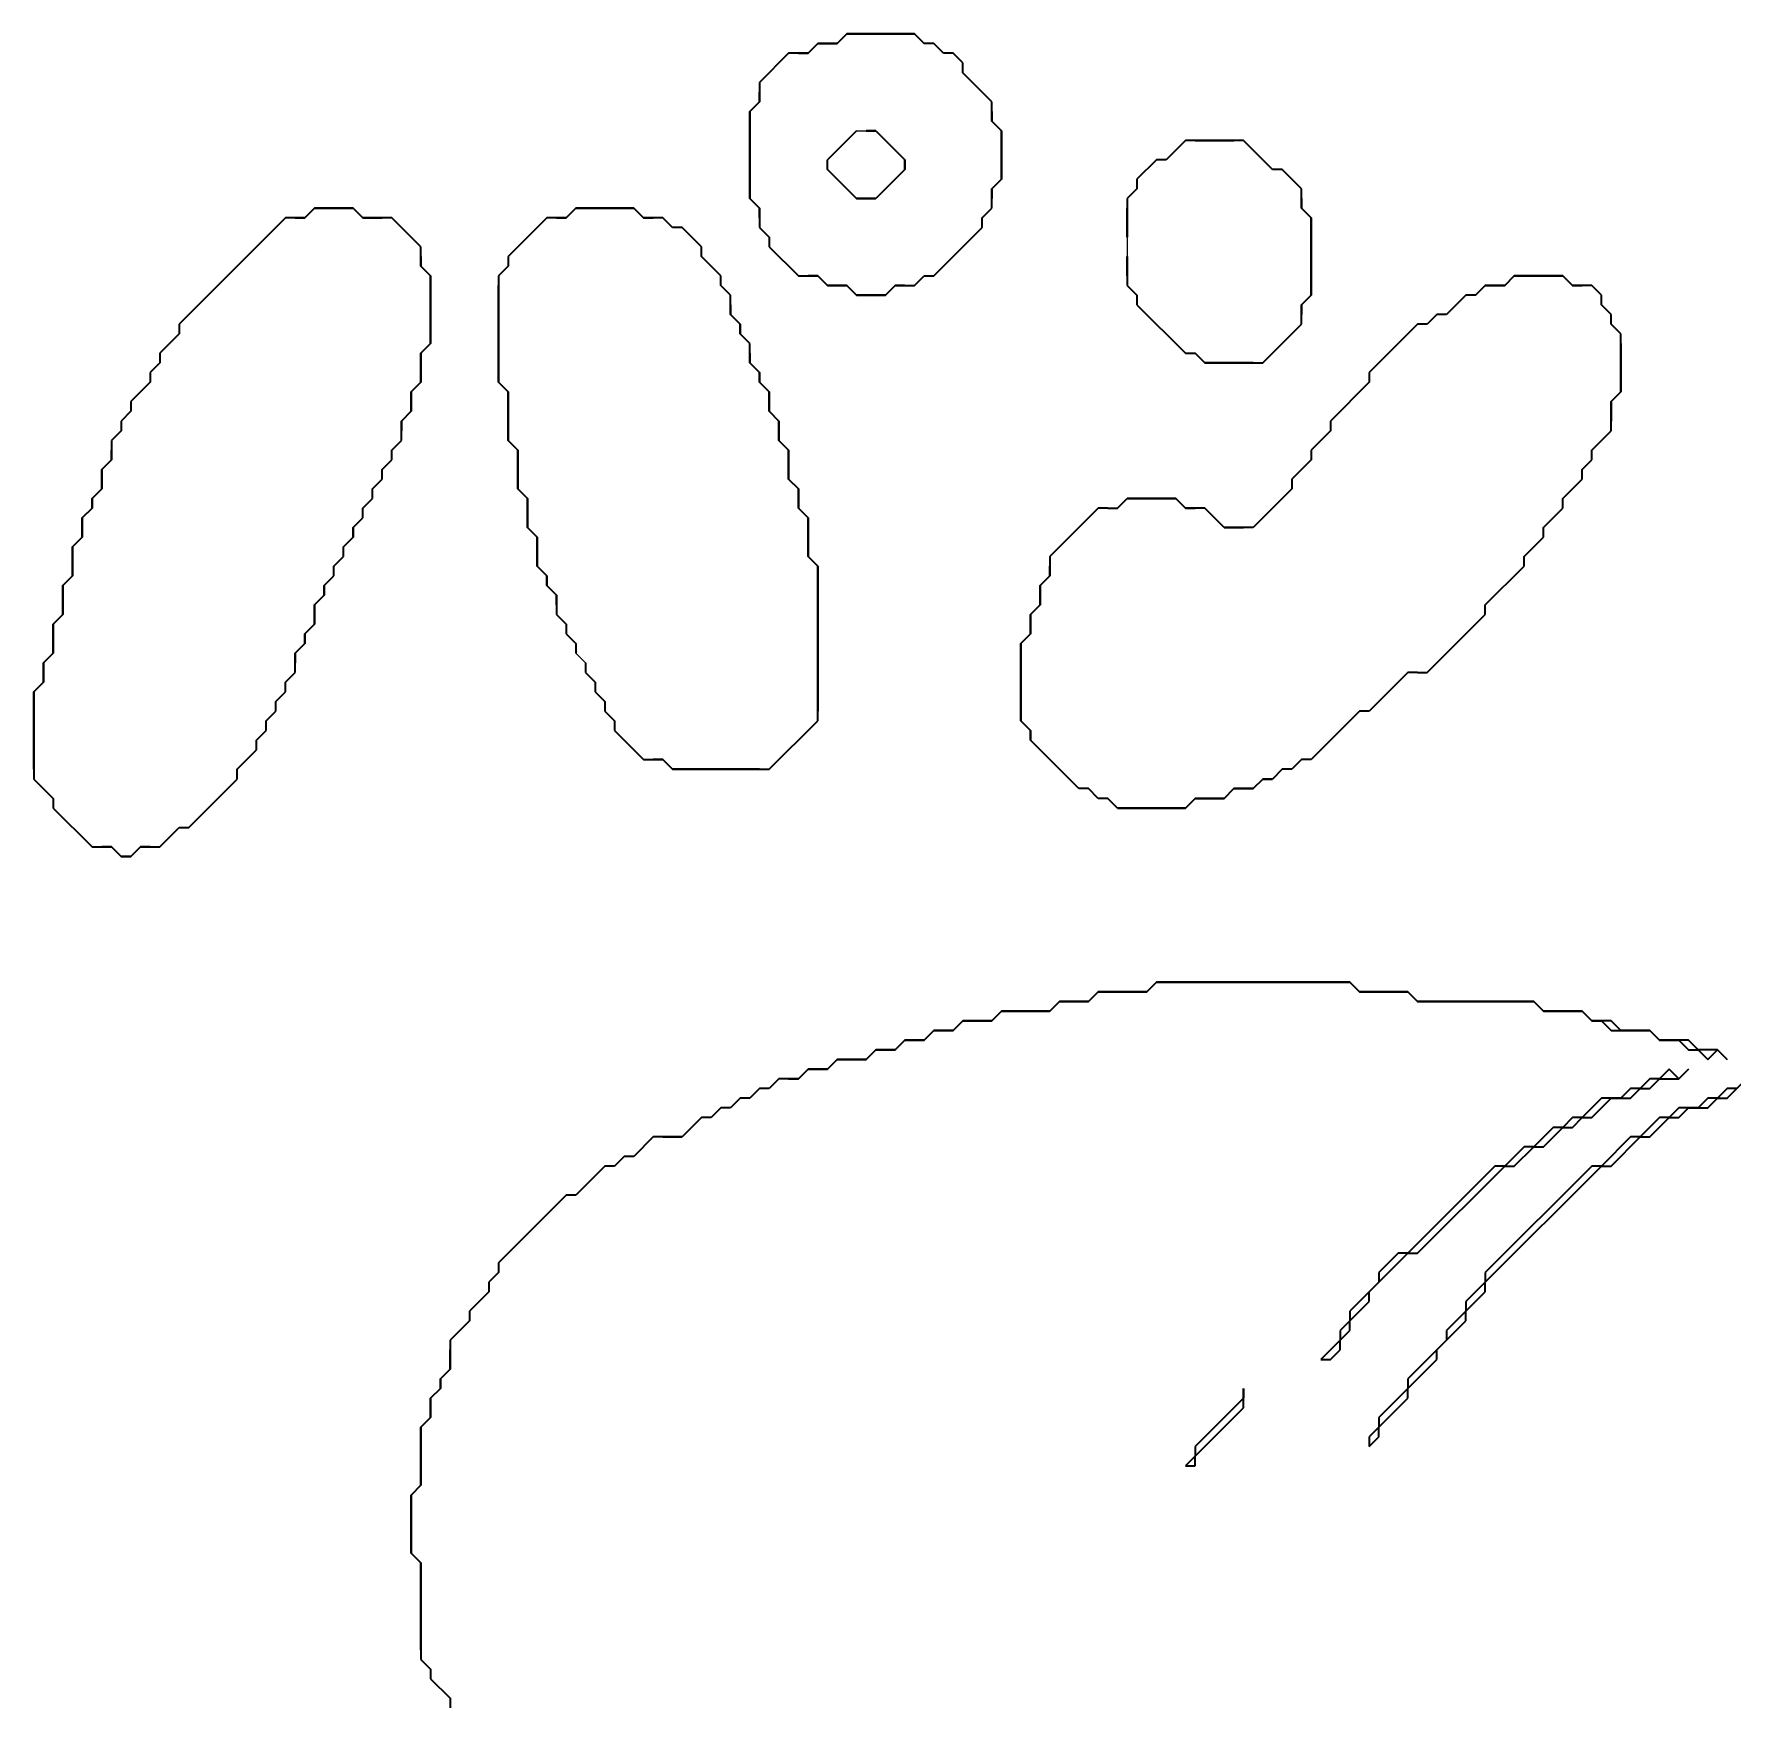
# Model space of a CAD drawing. Header units: millimetres. Extents: x 90 to 6638, y -1 to 4618.
# Drawn here: x 5398.7 to 5886.2, y 4105.8 to 4585 of the extents above; entities that cross this region are included whole.
import ezdxf

# ---------------------------------------------------------------- set-up
doc = ezdxf.new("R2010")
doc.units = ezdxf.units.MM
doc.layers.get('0').update_dxf_attribs({"lineweight": 9})
doc.layers.add('PDF_幾何圖形', color=7, linetype='Continuous')

msp = doc.modelspace()

# ---------------------------------------------------------------- linework, layer by layer
for p, q in [((5634.77, 4557.19), (5637.55, 4557.19)), ((5712.55, 4526.63), (5712.55, 4521.07)), ((5554.22, 4407.19), (5557, 4404.41))]:
    msp.add_line(p, q)
at = {"layer": 'PDF_幾何圖形', "lineweight": 35}
for p, q in [((5629.22, 4582.19), (5632, 4584.96)), ((5632, 4584.96), (5629.22, 4582.19)), ((5632, 4584.96), (5651.44, 4584.96)), ((5651.44, 4584.96), (5632, 4584.96)), ((5651.44, 4584.96), (5654.22, 4582.19)), ((5654.22, 4582.19), (5651.44, 4584.96)), ((5615.33, 4579.41), (5607, 4571.07)), ((5620.89, 4579.41), (5615.33, 4579.41)), ((5618.11, 4579.41), (5620.89, 4579.41)), ((5620.89, 4579.41), (5623.66, 4582.19)), ((5623.66, 4582.19), (5620.89, 4579.41)), ((5623.66, 4582.19), (5629.22, 4582.19)), ((5629.22, 4582.19), (5623.66, 4582.19)), ((5657, 4582.19), (5654.22, 4582.19)), ((5659.77, 4579.41), (5657, 4582.19)), ((5662.55, 4579.41), (5659.77, 4579.41)), ((5665.33, 4576.63), (5662.55, 4579.41)), ((5665.33, 4573.85), (5665.33, 4576.63)), ((5673.66, 4565.52), (5665.33, 4573.85)), ((5607, 4571.07), (5607, 4565.52)), ((5607, 4565.52), (5607, 4568.3)), ((5604.22, 4562.74), (5607, 4565.52)), ((5607, 4565.52), (5604.22, 4562.74)), ((5673.66, 4559.96), (5673.66, 4565.52)), ((5604.22, 4537.74), (5604.22, 4562.74)), ((5604.22, 4562.74), (5604.22, 4537.74)), ((5673.66, 4562.74), (5673.66, 4559.96)), ((5673.66, 4559.96), (5676.44, 4557.19)), ((5676.44, 4557.19), (5673.66, 4559.96)), ((5634.77, 4557.19), (5626.44, 4548.85)), ((5632, 4554.41), (5629.22, 4551.63)), ((5637.55, 4557.19), (5640.33, 4557.19)), ((5640.33, 4557.19), (5637.55, 4557.19)), ((5640.33, 4557.19), (5648.66, 4548.85)), ((5676.44, 4557.19), (5676.44, 4543.3)), ((5676.44, 4543.3), (5676.44, 4557.19)), ((5729.22, 4554.41), (5723.66, 4548.85)), ((5745.89, 4554.41), (5729.22, 4554.41)), ((5732, 4554.41), (5743.11, 4554.41)), ((5754.22, 4546.07), (5745.89, 4554.41)), ((5626.44, 4546.07), (5626.44, 4548.85)), ((5648.66, 4548.85), (5648.66, 4546.07)), ((5648.66, 4546.07), (5648.66, 4548.85)), ((5720.89, 4548.85), (5715.33, 4543.3)), ((5723.66, 4548.85), (5720.89, 4548.85)), ((5634.77, 4537.74), (5626.44, 4546.07)), ((5626.44, 4546.07), (5634.77, 4537.74)), ((5629.22, 4543.3), (5626.44, 4546.07)), ((5648.66, 4546.07), (5640.33, 4537.74)), ((5645.89, 4543.3), (5648.66, 4546.07)), ((5757, 4546.07), (5754.22, 4546.07)), ((5762.55, 4540.52), (5757, 4546.07)), ((5676.44, 4543.3), (5673.66, 4540.52)), ((5673.66, 4540.52), (5676.44, 4543.3)), ((5673.66, 4540.52), (5673.66, 4537.74)), ((5673.66, 4534.96), (5673.66, 4540.52)), ((5715.33, 4540.52), (5712.55, 4537.74)), ((5715.33, 4543.3), (5715.33, 4540.52)), ((5762.55, 4534.96), (5762.55, 4540.52)), ((5476.44, 4532.19), (5479.22, 4534.96)), ((5479.22, 4534.96), (5476.44, 4532.19)), ((5479.22, 4534.96), (5490.33, 4534.96)), ((5490.33, 4534.96), (5479.22, 4534.96)), ((5490.33, 4534.96), (5493.11, 4532.19)), ((5493.11, 4532.19), (5490.33, 4534.96)), ((5551.44, 4532.19), (5554.22, 4534.96)), ((5554.22, 4534.96), (5551.44, 4532.19)), ((5554.22, 4534.96), (5570.89, 4534.96)), ((5570.89, 4534.96), (5554.22, 4534.96)), ((5570.89, 4534.96), (5573.66, 4532.19)), ((5573.66, 4532.19), (5570.89, 4534.96)), ((5607, 4534.96), (5604.22, 4537.74)), ((5604.22, 4537.74), (5607, 4534.96)), ((5607, 4532.19), (5607, 4534.96)), ((5607, 4534.96), (5607, 4529.41)), ((5640.33, 4537.74), (5634.77, 4537.74)), ((5634.77, 4537.74), (5640.33, 4537.74)), ((5670.89, 4532.19), (5673.66, 4534.96)), ((5712.55, 4537.74), (5712.55, 4526.63)), ((5712.55, 4526.63), (5712.55, 4534.96)), ((5762.55, 4537.74), (5762.55, 4534.96)), ((5762.55, 4534.96), (5765.33, 4532.19)), ((5765.33, 4532.19), (5762.55, 4534.96)), ((5470.89, 4532.19), (5440.33, 4501.63)), ((5476.44, 4532.19), (5470.89, 4532.19)), ((5473.66, 4532.19), (5476.44, 4532.19)), ((5493.11, 4532.19), (5498.66, 4532.19)), ((5501.44, 4532.19), (5493.11, 4532.19)), ((5509.77, 4523.85), (5501.44, 4532.19)), ((5545.89, 4532.19), (5534.77, 4521.07)), ((5551.44, 4532.19), (5545.89, 4532.19)), ((5548.66, 4532.19), (5551.44, 4532.19)), ((5573.66, 4532.19), (5576.44, 4532.19)), ((5579.22, 4532.19), (5573.66, 4532.19)), ((5582, 4529.41), (5579.22, 4532.19)), ((5584.77, 4529.41), (5582, 4529.41)), ((5590.33, 4523.85), (5584.77, 4529.41)), ((5607, 4529.41), (5609.77, 4526.63)), ((5657, 4515.52), (5670.89, 4529.41)), ((5670.89, 4529.41), (5670.89, 4532.19)), ((5765.33, 4532.19), (5765.33, 4509.96)), ((5765.33, 4509.96), (5765.33, 4532.19)), ((5609.77, 4526.63), (5609.77, 4523.85)), ((5509.77, 4518.3), (5509.77, 4523.85)), ((5509.77, 4521.07), (5509.77, 4518.3)), ((5534.77, 4521.07), (5534.77, 4518.3)), ((5590.33, 4521.07), (5590.33, 4523.85)), ((5595.89, 4515.52), (5590.33, 4521.07)), ((5609.77, 4523.85), (5618.11, 4515.52)), ((5712.55, 4515.52), (5712.55, 4521.07)), ((5712.55, 4521.07), (5712.55, 4512.74)), ((5509.77, 4518.3), (5512.55, 4515.52)), ((5512.55, 4515.52), (5509.77, 4518.3)), ((5512.55, 4515.52), (5512.55, 4496.07)), ((5512.55, 4496.07), (5512.55, 4515.52)), ((5534.77, 4518.3), (5532, 4515.52)), ((5532, 4515.52), (5532, 4484.96)), ((5595.89, 4512.74), (5595.89, 4515.52)), ((5618.11, 4515.52), (5623.66, 4515.52)), ((5623.66, 4515.52), (5620.89, 4515.52)), ((5626.44, 4512.74), (5623.66, 4515.52)), ((5623.66, 4515.52), (5626.44, 4512.74)), ((5651.44, 4512.74), (5654.22, 4515.52)), ((5654.22, 4515.52), (5657, 4515.52)), ((5820.89, 4512.74), (5823.66, 4515.52)), ((5823.66, 4515.52), (5820.89, 4512.74)), ((5823.66, 4515.52), (5837.55, 4515.52)), ((5837.55, 4515.52), (5823.66, 4515.52)), ((5837.55, 4515.52), (5840.33, 4512.74)), ((5840.33, 4512.74), (5837.55, 4515.52)), ((5532, 4484.96), (5532, 4512.74)), ((5598.66, 4509.96), (5595.89, 4512.74)), ((5598.66, 4504.41), (5598.66, 4509.96)), ((5632, 4512.74), (5626.44, 4512.74)), ((5626.44, 4512.74), (5632, 4512.74)), ((5634.77, 4509.96), (5632, 4512.74)), ((5632, 4512.74), (5634.77, 4509.96)), ((5643.11, 4509.96), (5634.77, 4509.96)), ((5634.77, 4509.96), (5643.11, 4509.96)), ((5645.89, 4512.74), (5643.11, 4509.96)), ((5643.11, 4509.96), (5645.89, 4512.74)), ((5648.66, 4512.74), (5645.89, 4512.74)), ((5645.89, 4512.74), (5651.44, 4512.74)), ((5712.55, 4512.74), (5715.33, 4509.96)), ((5715.33, 4509.96), (5715.33, 4507.19)), ((5765.33, 4509.96), (5762.55, 4507.19)), ((5762.55, 4507.19), (5765.33, 4509.96)), ((5809.77, 4509.96), (5804.22, 4504.41)), ((5812.55, 4509.96), (5809.77, 4509.96)), ((5812.55, 4509.96), (5815.33, 4512.74)), ((5815.33, 4512.74), (5812.55, 4509.96)), ((5815.33, 4512.74), (5820.89, 4512.74)), ((5820.89, 4512.74), (5815.33, 4512.74)), ((5840.33, 4512.74), (5843.11, 4512.74)), ((5845.89, 4512.74), (5840.33, 4512.74)), ((5848.66, 4509.96), (5845.89, 4512.74)), ((5848.66, 4507.19), (5848.66, 4509.96)), ((5598.66, 4507.19), (5598.66, 4504.41)), ((5715.33, 4507.19), (5729.22, 4493.3)), ((5762.55, 4507.19), (5762.55, 4504.41)), ((5762.55, 4501.63), (5762.55, 4507.19)), ((5851.44, 4504.41), (5848.66, 4507.19)), ((5440.33, 4501.63), (5440.33, 4498.85)), ((5598.66, 4504.41), (5601.44, 4501.63)), ((5601.44, 4501.63), (5598.66, 4504.41)), ((5601.44, 4501.63), (5601.44, 4498.85)), ((5601.44, 4498.85), (5601.44, 4501.63)), ((5751.44, 4490.52), (5762.55, 4501.63)), ((5795.89, 4501.63), (5782, 4487.74)), ((5798.66, 4501.63), (5795.89, 4501.63)), ((5801.44, 4504.41), (5798.66, 4501.63)), ((5804.22, 4504.41), (5801.44, 4504.41)), ((5851.44, 4501.63), (5851.44, 4504.41)), ((5854.22, 4498.85), (5851.44, 4501.63)), ((5440.33, 4498.85), (5434.77, 4493.3)), ((5512.55, 4496.07), (5509.77, 4493.3)), ((5509.77, 4493.3), (5512.55, 4496.07)), ((5604.22, 4496.07), (5601.44, 4498.85)), ((5604.22, 4490.52), (5604.22, 4496.07)), ((5854.22, 4482.19), (5854.22, 4498.85)), ((5854.22, 4496.07), (5854.22, 4482.19)), ((5434.77, 4490.52), (5432, 4487.74)), ((5434.77, 4493.3), (5434.77, 4490.52)), ((5509.77, 4493.3), (5509.77, 4484.96)), ((5509.77, 4484.96), (5509.77, 4493.3)), ((5604.22, 4493.3), (5604.22, 4490.52)), ((5604.22, 4490.52), (5607, 4487.74)), ((5607, 4487.74), (5604.22, 4490.52)), ((5729.22, 4493.3), (5732, 4493.3)), ((5734.77, 4490.52), (5732, 4493.3)), ((5732, 4493.3), (5734.77, 4490.52)), ((5748.66, 4490.52), (5734.77, 4490.52)), ((5734.77, 4490.52), (5751.44, 4490.52)), ((5432, 4487.74), (5432, 4484.96)), ((5607, 4487.74), (5607, 4484.96)), ((5607, 4484.96), (5607, 4487.74)), ((5782, 4487.74), (5782, 4484.96)), ((5432, 4484.96), (5426.44, 4479.41)), ((5429.22, 4482.19), (5432, 4484.96)), ((5509.77, 4484.96), (5507, 4482.19)), ((5507, 4482.19), (5509.77, 4484.96)), ((5507, 4482.19), (5507, 4476.63)), ((5507, 4476.63), (5507, 4482.19)), ((5534.77, 4482.19), (5532, 4484.96)), ((5532, 4484.96), (5534.77, 4482.19)), ((5534.77, 4468.3), (5534.77, 4482.19)), ((5534.77, 4482.19), (5534.77, 4468.3)), ((5607, 4484.96), (5609.77, 4482.19)), ((5609.77, 4482.19), (5607, 4484.96)), ((5609.77, 4482.19), (5609.77, 4476.63)), ((5609.77, 4476.63), (5609.77, 4482.19)), ((5782, 4484.96), (5770.89, 4473.85)), ((5854.22, 4482.19), (5851.44, 4479.41)), ((5851.44, 4479.41), (5854.22, 4482.19)), ((5426.44, 4476.63), (5423.66, 4473.85)), ((5426.44, 4479.41), (5426.44, 4476.63)), ((5507, 4476.63), (5504.22, 4473.85)), ((5504.22, 4473.85), (5507, 4476.63)), ((5609.77, 4476.63), (5612.55, 4473.85)), ((5612.55, 4473.85), (5609.77, 4476.63)), ((5851.44, 4479.41), (5851.44, 4473.85)), ((5851.44, 4471.07), (5851.44, 4479.41)), ((5423.66, 4471.07), (5420.89, 4468.3)), ((5423.66, 4473.85), (5423.66, 4471.07)), ((5504.22, 4473.85), (5504.22, 4471.07)), ((5504.22, 4468.3), (5504.22, 4473.85)), ((5612.55, 4473.85), (5612.55, 4468.3)), ((5612.55, 4468.3), (5612.55, 4473.85)), ((5770.89, 4471.07), (5765.33, 4465.52)), ((5770.89, 4473.85), (5770.89, 4471.07)), ((5845.89, 4465.52), (5851.44, 4471.07)), ((5420.89, 4468.3), (5420.89, 4462.74)), ((5420.89, 4462.74), (5420.89, 4465.52)), ((5501.44, 4465.52), (5504.22, 4468.3)), ((5501.44, 4462.74), (5501.44, 4465.52)), ((5537.55, 4465.52), (5534.77, 4468.3)), ((5534.77, 4468.3), (5537.55, 4465.52)), ((5537.55, 4454.41), (5537.55, 4465.52)), ((5537.55, 4465.52), (5537.55, 4454.41)), ((5612.55, 4468.3), (5615.33, 4465.52)), ((5615.33, 4465.52), (5612.55, 4468.3)), ((5615.33, 4465.52), (5615.33, 4457.19)), ((5615.33, 4457.19), (5615.33, 4465.52)), ((5765.33, 4465.52), (5765.33, 4462.74)), ((5845.89, 4462.74), (5845.89, 4465.52)), ((5418.11, 4459.96), (5420.89, 4462.74)), ((5420.89, 4462.74), (5418.11, 4459.96)), ((5498.66, 4459.96), (5501.44, 4462.74)), ((5765.33, 4462.74), (5759.77, 4457.19)), ((5843.11, 4459.96), (5845.89, 4462.74)), ((5418.11, 4454.41), (5418.11, 4459.96)), ((5418.11, 4459.96), (5418.11, 4454.41)), ((5495.89, 4454.41), (5498.66, 4457.19)), ((5498.66, 4457.19), (5498.66, 4459.96)), ((5615.33, 4457.19), (5618.11, 4454.41)), ((5618.11, 4454.41), (5615.33, 4457.19)), ((5759.77, 4457.19), (5759.77, 4454.41)), ((5837.55, 4451.63), (5843.11, 4457.19)), ((5843.11, 4457.19), (5843.11, 4459.96)), ((5415.33, 4451.63), (5418.11, 4454.41)), ((5418.11, 4454.41), (5415.33, 4451.63)), ((5415.33, 4448.85), (5415.33, 4451.63)), ((5415.33, 4451.63), (5415.33, 4448.85)), ((5493.11, 4448.85), (5495.89, 4451.63)), ((5495.89, 4451.63), (5495.89, 4454.41)), ((5540.33, 4451.63), (5537.55, 4454.41)), ((5537.55, 4454.41), (5540.33, 4451.63)), ((5540.33, 4443.3), (5540.33, 4451.63)), ((5540.33, 4451.63), (5540.33, 4443.3)), ((5618.11, 4454.41), (5618.11, 4448.85)), ((5618.11, 4448.85), (5618.11, 4454.41)), ((5709.77, 4448.85), (5712.55, 4451.63)), ((5712.55, 4451.63), (5726.44, 4451.63)), ((5726.44, 4451.63), (5712.55, 4451.63)), ((5726.44, 4451.63), (5729.22, 4448.85)), ((5729.22, 4448.85), (5726.44, 4451.63)), ((5759.77, 4454.41), (5748.66, 4443.3)), ((5837.55, 4448.85), (5837.55, 4451.63)), ((5412.55, 4446.07), (5415.33, 4448.85)), ((5415.33, 4448.85), (5412.55, 4446.07)), ((5412.55, 4440.52), (5412.55, 4446.07)), ((5412.55, 4446.07), (5412.55, 4440.52)), ((5490.33, 4443.3), (5493.11, 4446.07)), ((5493.11, 4446.07), (5493.11, 4448.85)), ((5618.11, 4448.85), (5620.89, 4446.07)), ((5620.89, 4446.07), (5618.11, 4448.85)), ((5620.89, 4446.07), (5620.89, 4434.96)), ((5620.89, 4434.96), (5620.89, 4446.07)), ((5704.22, 4448.85), (5690.33, 4434.96)), ((5707, 4448.85), (5704.22, 4448.85)), ((5707, 4448.85), (5709.77, 4448.85)), ((5729.22, 4448.85), (5732, 4448.85)), ((5734.77, 4448.85), (5729.22, 4448.85)), ((5740.33, 4443.3), (5734.77, 4448.85)), ((5832, 4443.3), (5837.55, 4448.85)), ((5490.33, 4443.3), (5490.33, 4440.52)), ((5490.33, 4440.52), (5490.33, 4443.3)), ((5543.11, 4440.52), (5540.33, 4443.3)), ((5540.33, 4443.3), (5543.11, 4440.52)), ((5740.33, 4443.3), (5745.89, 4443.3)), ((5748.66, 4443.3), (5740.33, 4443.3)), ((5832, 4440.52), (5832, 4443.3)), ((5409.77, 4437.74), (5412.55, 4440.52)), ((5412.55, 4440.52), (5409.77, 4437.74)), ((5409.77, 4429.41), (5409.77, 4437.74)), ((5409.77, 4437.74), (5409.77, 4429.41)), ((5490.33, 4440.52), (5487.55, 4437.74)), ((5487.55, 4437.74), (5490.33, 4440.52)), ((5487.55, 4434.96), (5487.55, 4437.74)), ((5543.11, 4432.19), (5543.11, 4440.52)), ((5543.11, 4440.52), (5543.11, 4432.19)), ((5826.44, 4434.96), (5832, 4440.52)), ((5484.77, 4432.19), (5487.55, 4434.96)), ((5484.77, 4429.41), (5484.77, 4432.19)), ((5545.89, 4429.41), (5543.11, 4432.19)), ((5543.11, 4432.19), (5545.89, 4429.41)), ((5620.89, 4434.96), (5623.66, 4432.19)), ((5623.66, 4432.19), (5620.89, 4434.96)), ((5623.66, 4432.19), (5623.66, 4390.52)), ((5623.66, 4387.74), (5623.66, 4432.19)), ((5690.33, 4434.96), (5690.33, 4429.41)), ((5690.33, 4429.41), (5690.33, 4432.19)), ((5815.33, 4421.07), (5826.44, 4432.19)), ((5826.44, 4432.19), (5826.44, 4434.96)), ((5407, 4426.63), (5409.77, 4429.41)), ((5409.77, 4429.41), (5407, 4426.63)), ((5407, 4418.3), (5407, 4426.63)), ((5407, 4426.63), (5407, 4418.3)), ((5482, 4426.63), (5484.77, 4429.41)), ((5482, 4426.63), (5482, 4423.85)), ((5482, 4423.85), (5482, 4426.63)), ((5545.89, 4426.63), (5545.89, 4429.41)), ((5545.89, 4429.41), (5545.89, 4426.63)), ((5548.66, 4423.85), (5545.89, 4426.63)), ((5545.89, 4426.63), (5548.66, 4423.85)), ((5687.55, 4426.63), (5690.33, 4429.41)), ((5690.33, 4429.41), (5687.55, 4426.63)), ((5687.55, 4421.07), (5687.55, 4426.63)), ((5687.55, 4426.63), (5687.55, 4421.07)), ((5482, 4423.85), (5479.22, 4421.07)), ((5479.22, 4421.07), (5482, 4423.85)), ((5548.66, 4421.07), (5548.66, 4423.85)), ((5548.66, 4423.85), (5548.66, 4418.3)), ((5818.11, 4423.85), (5815.33, 4421.07)), ((5404.22, 4415.52), (5407, 4418.3)), ((5407, 4418.3), (5404.22, 4415.52)), ((5479.22, 4421.07), (5479.22, 4415.52)), ((5479.22, 4415.52), (5479.22, 4421.07)), ((5548.66, 4418.3), (5551.44, 4415.52)), ((5684.77, 4418.3), (5687.55, 4421.07)), ((5687.55, 4421.07), (5684.77, 4418.3)), ((5684.77, 4412.74), (5684.77, 4418.3)), ((5684.77, 4418.3), (5684.77, 4412.74)), ((5798.66, 4401.63), (5815.33, 4418.3)), ((5815.33, 4418.3), (5815.33, 4421.07)), ((5404.22, 4407.19), (5404.22, 4415.52)), ((5404.22, 4415.52), (5404.22, 4407.19)), ((5479.22, 4415.52), (5476.44, 4412.74)), ((5476.44, 4412.74), (5479.22, 4415.52)), ((5476.44, 4412.74), (5476.44, 4409.96)), ((5476.44, 4409.96), (5476.44, 4412.74)), ((5551.44, 4415.52), (5551.44, 4412.74)), ((5551.44, 4412.74), (5554.22, 4409.96)), ((5682, 4409.96), (5684.77, 4412.74)), ((5684.77, 4412.74), (5682, 4409.96)), ((5401.44, 4404.41), (5404.22, 4407.19)), ((5404.22, 4407.19), (5401.44, 4404.41)), ((5476.44, 4409.96), (5473.66, 4407.19)), ((5473.66, 4407.19), (5476.44, 4409.96)), ((5473.66, 4407.19), (5473.66, 4404.41)), ((5473.66, 4401.63), (5473.66, 4407.19)), ((5554.22, 4409.96), (5554.22, 4407.19)), ((5682, 4387.74), (5682, 4409.96)), ((5682, 4409.96), (5682, 4387.74)), ((5401.44, 4398.85), (5401.44, 4404.41)), ((5401.44, 4404.41), (5401.44, 4398.85)), ((5557, 4404.41), (5557, 4401.63)), ((5398.66, 4396.07), (5401.44, 4398.85)), ((5401.44, 4398.85), (5398.66, 4396.07)), ((5470.89, 4398.85), (5473.66, 4401.63)), ((5470.89, 4396.07), (5470.89, 4398.85)), ((5557, 4401.63), (5559.77, 4398.85)), ((5559.77, 4398.85), (5559.77, 4396.07)), ((5793.11, 4401.63), (5782, 4390.52)), ((5795.89, 4401.63), (5793.11, 4401.63)), ((5795.89, 4401.63), (5798.66, 4401.63)), ((5398.66, 4373.85), (5398.66, 4396.07)), ((5398.66, 4396.07), (5398.66, 4371.07)), ((5468.11, 4393.3), (5470.89, 4396.07)), ((5468.11, 4390.52), (5468.11, 4393.3)), ((5559.77, 4396.07), (5562.55, 4393.3)), ((5562.55, 4393.3), (5562.55, 4390.52)), ((5465.33, 4387.74), (5468.11, 4390.52)), ((5465.33, 4384.96), (5465.33, 4387.74)), ((5562.55, 4390.52), (5565.33, 4387.74)), ((5565.33, 4387.74), (5565.33, 4384.96)), ((5609.77, 4373.85), (5623.66, 4387.74)), ((5684.77, 4384.96), (5682, 4387.74)), ((5682, 4387.74), (5684.77, 4384.96)), ((5779.22, 4390.52), (5765.33, 4376.63)), ((5782, 4390.52), (5779.22, 4390.52)), ((5462.55, 4382.19), (5465.33, 4384.96)), ((5565.33, 4384.96), (5573.66, 4376.63)), ((5684.77, 4382.19), (5684.77, 4384.96)), ((5684.77, 4384.96), (5684.77, 4382.19)), ((5457, 4373.85), (5462.55, 4379.41)), ((5462.55, 4379.41), (5462.55, 4382.19)), ((5698.66, 4368.3), (5684.77, 4382.19)), ((5457, 4371.07), (5457, 4373.85)), ((5573.66, 4376.63), (5579.22, 4376.63)), ((5579.22, 4376.63), (5576.44, 4376.63)), ((5582, 4373.85), (5579.22, 4376.63)), ((5579.22, 4376.63), (5582, 4373.85)), ((5607, 4373.85), (5582, 4373.85)), ((5582, 4373.85), (5609.77, 4373.85)), ((5757, 4373.85), (5754.22, 4371.07)), ((5759.77, 4373.85), (5757, 4373.85)), ((5762.55, 4376.63), (5759.77, 4373.85)), ((5765.33, 4376.63), (5762.55, 4376.63)), ((5398.66, 4371.07), (5404.22, 4365.52)), ((5443.11, 4357.19), (5457, 4371.07)), ((5701.44, 4368.3), (5698.66, 4368.3)), ((5704.22, 4365.52), (5701.44, 4368.3)), ((5743.11, 4368.3), (5740.33, 4365.52)), ((5740.33, 4365.52), (5743.11, 4368.3)), ((5748.66, 4368.3), (5743.11, 4368.3)), ((5743.11, 4368.3), (5748.66, 4368.3)), ((5751.44, 4371.07), (5748.66, 4368.3)), ((5748.66, 4368.3), (5751.44, 4371.07)), ((5754.22, 4371.07), (5751.44, 4371.07)), ((5751.44, 4371.07), (5754.22, 4371.07)), ((5404.22, 4365.52), (5404.22, 4362.74)), ((5707, 4365.52), (5704.22, 4365.52)), ((5709.77, 4362.74), (5707, 4365.52)), ((5732, 4365.52), (5729.22, 4362.74)), ((5729.22, 4362.74), (5732, 4365.52)), ((5740.33, 4365.52), (5732, 4365.52)), ((5732, 4365.52), (5740.33, 4365.52)), ((5404.22, 4362.74), (5415.33, 4351.63)), ((5729.22, 4362.74), (5709.77, 4362.74)), ((5709.77, 4362.74), (5729.22, 4362.74)), ((5434.77, 4351.63), (5440.33, 4357.19)), ((5440.33, 4357.19), (5443.11, 4357.19)), ((5415.33, 4351.63), (5420.89, 4351.63)), ((5420.89, 4351.63), (5418.11, 4351.63)), ((5423.66, 4348.85), (5420.89, 4351.63)), ((5420.89, 4351.63), (5423.66, 4348.85)), ((5426.44, 4348.85), (5423.66, 4348.85)), ((5423.66, 4348.85), (5426.44, 4348.85)), ((5429.22, 4351.63), (5426.44, 4348.85)), ((5426.44, 4348.85), (5429.22, 4351.63)), ((5432, 4351.63), (5429.22, 4351.63)), ((5429.22, 4351.63), (5434.77, 4351.63)), ((5704.22, 4309.96), (5701.44, 4307.19)), ((5701.44, 4307.19), (5704.22, 4309.96)), ((5718.11, 4309.96), (5704.22, 4309.96)), ((5704.22, 4309.96), (5718.11, 4309.96)), ((5720.89, 4312.74), (5718.11, 4309.96)), ((5718.11, 4309.96), (5720.89, 4312.74)), ((5720.89, 4312.74), (5776.44, 4312.74)), ((5776.44, 4312.74), (5720.89, 4312.74)), ((5776.44, 4312.74), (5779.22, 4309.96)), ((5779.22, 4309.96), (5776.44, 4312.74)), ((5779.22, 4309.96), (5793.11, 4309.96)), ((5793.11, 4309.96), (5779.22, 4309.96)), ((5793.11, 4309.96), (5795.89, 4307.19)), ((5795.89, 4307.19), (5793.11, 4309.96)), ((5693.11, 4307.19), (5690.33, 4304.41)), ((5690.33, 4304.41), (5693.11, 4307.19)), ((5701.44, 4307.19), (5693.11, 4307.19)), ((5693.11, 4307.19), (5701.44, 4307.19)), ((5795.89, 4307.19), (5829.22, 4307.19)), ((5829.22, 4307.19), (5795.89, 4307.19)), ((5829.22, 4307.19), (5832, 4304.41)), ((5832, 4304.41), (5829.22, 4307.19)), ((5665.33, 4301.63), (5662.55, 4298.85)), ((5662.55, 4298.85), (5665.33, 4301.63)), ((5673.66, 4301.63), (5665.33, 4301.63)), ((5665.33, 4301.63), (5673.66, 4301.63)), ((5676.44, 4304.41), (5673.66, 4301.63)), ((5673.66, 4301.63), (5676.44, 4304.41)), ((5690.33, 4304.41), (5676.44, 4304.41)), ((5676.44, 4304.41), (5690.33, 4304.41)), ((5832, 4304.41), (5843.11, 4304.41)), ((5843.11, 4304.41), (5832, 4304.41)), ((5843.11, 4304.41), (5845.89, 4301.63)), ((5845.89, 4301.63), (5843.11, 4304.41)), ((5845.89, 4301.63), (5848.66, 4301.63)), ((5851.44, 4301.63), (5845.89, 4301.63)), ((5848.66, 4301.63), (5851.44, 4298.85)), ((5854.22, 4298.85), (5851.44, 4301.63)), ((5648.66, 4296.07), (5645.89, 4293.3)), ((5645.89, 4293.3), (5648.66, 4296.07)), ((5654.22, 4296.07), (5648.66, 4296.07)), ((5648.66, 4296.07), (5654.22, 4296.07)), ((5657, 4298.85), (5654.22, 4296.07)), ((5654.22, 4296.07), (5657, 4298.85)), ((5662.55, 4298.85), (5657, 4298.85)), ((5657, 4298.85), (5662.55, 4298.85)), ((5851.44, 4298.85), (5862.55, 4298.85)), ((5862.55, 4298.85), (5854.22, 4298.85)), ((5862.55, 4298.85), (5865.33, 4296.07)), ((5865.33, 4296.07), (5862.55, 4298.85)), ((5865.33, 4296.07), (5870.89, 4296.07)), ((5873.66, 4296.07), (5865.33, 4296.07)), ((5870.89, 4296.07), (5873.66, 4293.3)), ((5876.44, 4293.3), (5873.66, 4296.07)), ((5629.22, 4290.52), (5626.44, 4287.74)), ((5626.44, 4287.74), (5629.22, 4290.52)), ((5637.55, 4290.52), (5629.22, 4290.52)), ((5629.22, 4290.52), (5637.55, 4290.52)), ((5640.33, 4293.3), (5637.55, 4290.52)), ((5637.55, 4290.52), (5640.33, 4293.3)), ((5645.89, 4293.3), (5640.33, 4293.3)), ((5640.33, 4293.3), (5645.89, 4293.3)), ((5873.66, 4293.3), (5876.44, 4293.3)), ((5876.44, 4293.3), (5879.22, 4290.52)), ((5882, 4293.3), (5876.44, 4293.3)), ((5879.22, 4290.52), (5882, 4293.3)), ((5882, 4293.3), (5884.77, 4290.52)), ((5884.77, 4290.52), (5882, 4293.3)), ((5620.89, 4287.74), (5618.11, 4284.96)), ((5618.11, 4284.96), (5620.89, 4287.74)), ((5626.44, 4287.74), (5620.89, 4287.74)), ((5620.89, 4287.74), (5626.44, 4287.74)), ((5868.11, 4287.74), (5865.33, 4284.96)), ((5870.89, 4284.96), (5868.11, 4287.74)), ((5870.89, 4284.96), (5873.66, 4287.74)), ((5873.66, 4287.74), (5870.89, 4284.96)), ((5884.77, 4279.41), (5893.11, 4287.74)), ((5607, 4282.19), (5604.22, 4279.41)), ((5609.77, 4282.19), (5607, 4282.19)), ((5612.55, 4284.96), (5609.77, 4282.19)), ((5618.11, 4284.96), (5612.55, 4284.96)), ((5615.33, 4284.96), (5618.11, 4284.96)), ((5857, 4282.19), (5854.22, 4279.41)), ((5859.77, 4282.19), (5857, 4282.19)), ((5857, 4279.41), (5859.77, 4282.19)), ((5862.55, 4284.96), (5859.77, 4282.19)), ((5859.77, 4282.19), (5862.55, 4282.19)), ((5865.33, 4284.96), (5862.55, 4284.96)), ((5862.55, 4282.19), (5865.33, 4284.96)), ((5865.33, 4284.96), (5870.89, 4284.96)), ((5884.77, 4282.19), (5882, 4279.41)), ((5887.55, 4282.19), (5884.77, 4282.19)), ((5595.89, 4276.63), (5593.11, 4273.85)), ((5598.66, 4276.63), (5595.89, 4276.63)), ((5601.44, 4279.41), (5598.66, 4276.63)), ((5604.22, 4279.41), (5601.44, 4279.41)), ((5848.66, 4279.41), (5843.11, 4273.85)), ((5845.89, 4273.85), (5851.44, 4279.41)), ((5854.22, 4279.41), (5848.66, 4279.41)), ((5851.44, 4279.41), (5857, 4279.41)), ((5870.89, 4276.63), (5868.11, 4273.85)), ((5876.44, 4276.63), (5870.89, 4276.63)), ((5870.89, 4273.85), (5873.66, 4276.63)), ((5873.66, 4276.63), (5879.22, 4276.63)), ((5879.22, 4279.41), (5876.44, 4276.63)), ((5882, 4279.41), (5879.22, 4279.41)), ((5879.22, 4276.63), (5882, 4279.41)), ((5882, 4279.41), (5884.77, 4279.41)), ((5590.33, 4273.85), (5584.77, 4268.3)), ((5593.11, 4273.85), (5590.33, 4273.85)), ((5834.77, 4271.07), (5829.22, 4265.52)), ((5832, 4265.52), (5837.55, 4271.07)), ((5837.55, 4271.07), (5834.77, 4271.07)), ((5840.33, 4273.85), (5837.55, 4271.07)), ((5837.55, 4271.07), (5840.33, 4271.07)), ((5843.11, 4273.85), (5840.33, 4273.85)), ((5840.33, 4271.07), (5843.11, 4273.85)), ((5843.11, 4273.85), (5845.89, 4273.85)), ((5865.33, 4273.85), (5859.77, 4268.3)), ((5862.55, 4268.3), (5868.11, 4273.85)), ((5868.11, 4273.85), (5865.33, 4273.85)), ((5868.11, 4273.85), (5870.89, 4273.85)), ((5576.44, 4268.3), (5570.89, 4262.74)), ((5584.77, 4268.3), (5576.44, 4268.3)), ((5579.22, 4268.3), (5584.77, 4268.3)), ((5857, 4268.3), (5848.66, 4259.96)), ((5851.44, 4259.96), (5859.77, 4268.3)), ((5859.77, 4268.3), (5857, 4268.3)), ((5859.77, 4268.3), (5862.55, 4268.3)), ((5568.11, 4262.74), (5565.33, 4259.96)), ((5570.89, 4262.74), (5568.11, 4262.74)), ((5826.44, 4265.52), (5820.89, 4259.96)), ((5823.66, 4259.96), (5829.22, 4265.52)), ((5829.22, 4265.52), (5826.44, 4265.52)), ((5829.22, 4265.52), (5832, 4265.52)), ((5562.55, 4259.96), (5554.22, 4251.63)), ((5565.33, 4259.96), (5562.55, 4259.96)), ((5818.11, 4259.96), (5793.11, 4234.96)), ((5795.89, 4234.96), (5820.89, 4259.96)), ((5845.89, 4259.96), (5815.33, 4229.41)), ((5815.33, 4226.63), (5848.66, 4259.96)), ((5820.89, 4259.96), (5818.11, 4259.96)), ((5820.89, 4259.96), (5823.66, 4259.96)), ((5848.66, 4259.96), (5845.89, 4259.96)), ((5848.66, 4259.96), (5851.44, 4259.96)), ((5551.44, 4251.63), (5532, 4232.19)), ((5554.22, 4251.63), (5551.44, 4251.63)), ((5532, 4232.19), (5532, 4229.41)), ((5782, 4223.85), (5793.11, 4234.96)), ((5790.33, 4234.96), (5784.77, 4229.41)), ((5793.11, 4234.96), (5790.33, 4234.96)), ((5793.11, 4234.96), (5795.89, 4234.96)), ((5532, 4229.41), (5529.22, 4226.63)), ((5529.22, 4226.63), (5529.22, 4223.85)), ((5784.77, 4226.63), (5776.44, 4218.3)), ((5784.77, 4229.41), (5784.77, 4226.63)), ((5815.33, 4226.63), (5809.77, 4221.07)), ((5815.33, 4229.41), (5815.33, 4226.63)), ((5815.33, 4223.85), (5815.33, 4226.63)), ((5529.22, 4223.85), (5523.66, 4218.3)), ((5782, 4221.07), (5782, 4223.85)), ((5809.77, 4218.3), (5815.33, 4223.85)), ((5523.66, 4218.3), (5523.66, 4215.52)), ((5776.44, 4215.52), (5782, 4221.07)), ((5776.44, 4218.3), (5776.44, 4215.52)), ((5809.77, 4218.3), (5804.22, 4212.74)), ((5809.77, 4221.07), (5809.77, 4218.3)), ((5809.77, 4215.52), (5809.77, 4218.3)), ((5523.66, 4215.52), (5518.11, 4209.96)), ((5776.44, 4215.52), (5773.66, 4212.74)), ((5773.66, 4212.74), (5773.66, 4209.96)), ((5773.66, 4209.96), (5776.44, 4212.74)), ((5776.44, 4212.74), (5776.44, 4215.52)), ((5801.44, 4207.19), (5809.77, 4215.52)), ((5804.22, 4212.74), (5804.22, 4209.96)), ((5518.11, 4209.96), (5518.11, 4201.63)), ((5518.11, 4201.63), (5518.11, 4207.19)), ((5773.66, 4209.96), (5768.11, 4204.41)), ((5770.89, 4204.41), (5773.66, 4207.19)), ((5773.66, 4207.19), (5773.66, 4209.96)), ((5804.22, 4209.96), (5793.11, 4198.85)), ((5801.44, 4204.41), (5801.44, 4207.19)), ((5768.11, 4204.41), (5770.89, 4204.41)), ((5793.11, 4196.07), (5801.44, 4204.41)), ((5518.11, 4201.63), (5515.33, 4198.85)), ((5515.33, 4198.85), (5518.11, 4201.63)), ((5515.33, 4198.85), (5515.33, 4196.07)), ((5515.33, 4196.07), (5515.33, 4198.85)), ((5793.11, 4198.85), (5793.11, 4196.07)), ((5515.33, 4196.07), (5512.55, 4193.3)), ((5512.55, 4193.3), (5515.33, 4196.07)), ((5512.55, 4193.3), (5512.55, 4187.74)), ((5512.55, 4187.74), (5512.55, 4193.3)), ((5745.89, 4193.3), (5732, 4179.41)), ((5745.89, 4196.07), (5745.89, 4193.3)), ((5745.89, 4190.52), (5745.89, 4196.07)), ((5793.11, 4196.07), (5784.77, 4187.74)), ((5784.77, 4184.96), (5793.11, 4193.3)), ((5793.11, 4193.3), (5793.11, 4196.07)), ((5512.55, 4187.74), (5509.77, 4184.96)), ((5509.77, 4184.96), (5512.55, 4187.74)), ((5732, 4176.63), (5745.89, 4190.52)), ((5784.77, 4187.74), (5784.77, 4184.96)), ((5509.77, 4184.96), (5509.77, 4168.3)), ((5509.77, 4168.3), (5509.77, 4184.96)), ((5784.77, 4184.96), (5782, 4182.19)), ((5784.77, 4182.19), (5784.77, 4184.96)), ((5732, 4179.41), (5732, 4176.63)), ((5782, 4182.19), (5782, 4179.41)), ((5782, 4179.41), (5784.77, 4182.19)), ((5732, 4176.63), (5729.22, 4173.85)), ((5729.22, 4173.85), (5732, 4173.85)), ((5732, 4173.85), (5732, 4176.63)), ((5509.77, 4168.3), (5507, 4165.52)), ((5507, 4165.52), (5509.77, 4168.3)), ((5507, 4165.52), (5507, 4148.85)), ((5507, 4148.85), (5507, 4165.52)), ((5507, 4148.85), (5509.77, 4146.07)), ((5509.77, 4146.07), (5507, 4148.85)), ((5509.77, 4146.07), (5509.77, 4118.3)), ((5509.77, 4121.07), (5509.77, 4146.07)), ((5509.77, 4118.3), (5512.55, 4115.52)), ((5512.55, 4115.52), (5512.55, 4112.74)), ((5512.55, 4112.74), (5518.11, 4107.19)), ((5518.11, 4107.19), (5518.11, 4104.41))]:
    msp.add_line(p, q, dxfattribs=at)

doc.saveas('drawing.dxf')
